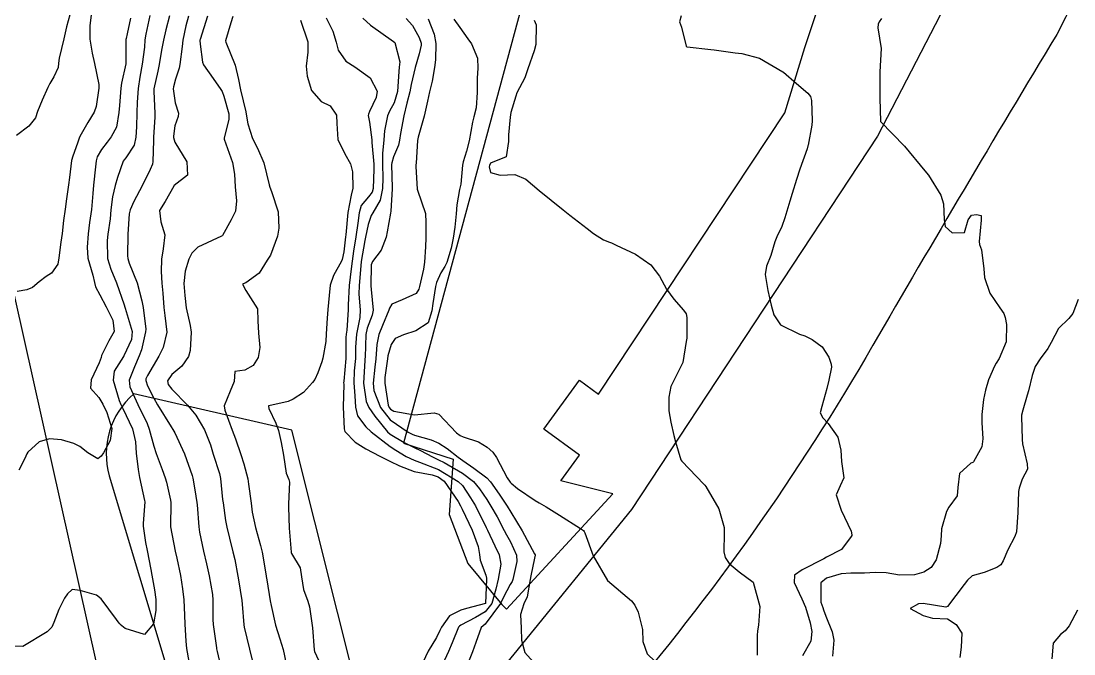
# Model space of a CAD drawing. Header units: metres. Extents: x 292545 to 299085, y 7450245 to 7463078.
# Drawn here: x 296307 to 296393.6, y 7459623.5 to 7459675.6 of the extents above; entities that cross this region are included whole.
import ezdxf

# ---------------------------------------------------------------- set-up
doc = ezdxf.new("R2010")
doc.units = ezdxf.units.M
for name, color, linetype in [('Curvas de Nivel 1m', 11, 'Continuous'), ('Curvas de Nivel 5m', 15, 'Continuous'), ('Edificações', 30, 'Continuous'), ('Vias Primárias', 230, 'Continuous')]:
    doc.layers.add(name, color=color, linetype=linetype)

msp = doc.modelspace()

# ---------------------------------------------------------------- linework, layer by layer
at = {"layer": 'Curvas de Nivel 1m', "flags": 128}
for points, elevation in [([(296317.594, 7459676.012), (296317.249, 7459674.498), (296317.181, 7459674.018), (296317.13, 7459673.431), (296316.943, 7459672.021), (296316.754, 7459670.957), (296316.612, 7459670.026), (296316.529, 7459668.895), (296316.512, 7459668.027), (296316.475, 7459666.861), (296316.429, 7459666.028), (296316.282, 7459665.371), (296315.607, 7459664.321), (296315.479, 7459664.167), (296315.403, 7459664.042), (296314.924, 7459662.712), (296314.731, 7459662.049), (296314.514, 7459661.111), (296314.386, 7459660.052), (296314.31, 7459659.294), (296314.126, 7459658.054), (296314.069, 7459657.513), (296314.113, 7459656.054), (296314.374, 7459655.177), (296314.852, 7459654.046), (296315.465, 7459652.242), (296315.52, 7459652.039), (296315.545, 7459651.956), (296316.126, 7459650.033), (296316.077, 7459649.39), (296315.441, 7459648.04), (296315.431, 7459648.021), (296315.412, 7459647.991), (296314.661, 7459646.787), (296314.572, 7459646.048), (296315.048, 7459644.372), (296315.192, 7459644.042), (296315.368, 7459643.705), (296316.162, 7459642.032), (296316.391, 7459640.971), (296316.466, 7459640.029), (296316.628, 7459638.701), (296316.726, 7459638.026), (296317.15, 7459636.145), (296317.165, 7459636.021), (296317.039, 7459634.238), (296317.042, 7459634.022), (296317.233, 7459632.687), (296317.351, 7459632.018), (296317.666, 7459630.471), (296317.758, 7459630.012), (296317.968, 7459628.786), (296318.065, 7459628.007), (296318.086, 7459627.089), (296317.875, 7459626.009), (296317.144, 7459625.13), (296315.564, 7459625.62), (296315.152, 7459625.938), (296315.105, 7459625.993), (296315.071, 7459626.041), (296314.84, 7459626.361), (296313.594, 7459628.056), (296313.186, 7459628.365), (296311.859, 7459628.749), (296311.19, 7459628.816), (296310.805, 7459628.475), (296310.576, 7459628.096), (296310.099, 7459627.17), (296309.697, 7459626.105), (296309.52, 7459625.736), (296309.145, 7459625.341), (296307.133, 7459624.14), (296305.133, 7459624.16)], 673), ([(296311.01, 7459676.091), (296310.74, 7459675.093), (296310.501, 7459674.098), (296310.119, 7459672.516), (296310.081, 7459672.104), (296310.044, 7459671.758), (296309.686, 7459670.975), (296309.351, 7459670.44), (296309.192, 7459670.115), (296308.721, 7459669.06), (296308.343, 7459668.123), (296308.17, 7459667.602), (296307.641, 7459666.917), (296306.618, 7459666.145)], 676), ([(296315.981, 7459675.805), (296315.73, 7459674.526), (296315.627, 7459674.138), (296315.612, 7459674.041), (296315.617, 7459672.127), (296315.606, 7459672.041), (296315.259, 7459670.465), (296315.208, 7459670.045), (296315.093, 7459668.611), (296315.043, 7459668.046), (296314.837, 7459666.852), (296314.411, 7459666.052), (296314.064, 7459665.618), (296313.617, 7459664.998), (296313.263, 7459664.409), (296313.158, 7459664.067), (296313.102, 7459663.572), (296312.959, 7459662.069), (296312.907, 7459661.401), (296312.786, 7459660.072), (296312.625, 7459658.995), (296312.512, 7459658.075), (296312.419, 7459656.973), (296312.481, 7459656.075), (296312.884, 7459654.677), (296313.024, 7459654.067), (296313.115, 7459653.702), (296313.473, 7459653.048), (296313.992, 7459652.055), (296314.536, 7459650.965), (296314.638, 7459650.048), (296314.208, 7459649.275), (296313.62, 7459648.058), (296313.568, 7459647.902), (296313.407, 7459647.458), (296312.752, 7459646.07), (296312.697, 7459645.381), (296313.379, 7459644.619), (296313.718, 7459644.057), (296314.046, 7459643.37), (296314.445, 7459642.049), (296314.317, 7459641.066), (296313.759, 7459640.056), (296313.588, 7459639.788), (296313.315, 7459639.559), (296312.487, 7459640.073), (296311.827, 7459640.582), (296311.33, 7459640.839), (296310.314, 7459641.119), (296309.334, 7459641.21), (296308.496, 7459640.953), (296307.564, 7459640.128), (296307.472, 7459639.977), (296307.315, 7459639.591), (296306.8, 7459638.646)], 674), ([(296319.2, 7459675.996), (296318.892, 7459674.842), (296318.708, 7459674), (296318.545, 7459673.171), (296318.355, 7459672.003), (296318.246, 7459671.453), (296317.917, 7459670.008), (296317.903, 7459669.775), (296318.001, 7459668.007), (296317.993, 7459667.663), (296317.895, 7459666.007), (296317.889, 7459665.747), (296317.84, 7459664.008), (296317.797, 7459663.812), (296317.596, 7459663.348), (296316.957, 7459662.019), (296316.261, 7459660.721), (296315.962, 7459660.034), (296315.887, 7459659.706), (296315.769, 7459658.036), (296315.75, 7459656.272), (296315.766, 7459656.036), (296315.887, 7459655.656), (296316.532, 7459654.03), (296316.935, 7459652.558), (296317.024, 7459652.024), (296317.246, 7459650.221), (296317.239, 7459650.022), (296316.901, 7459648.545), (296316.716, 7459648.027), (296316.309, 7459647.126), (296315.887, 7459646.035), (296315.937, 7459645.485), (296316.593, 7459644.028), (296317.35, 7459642.482), (296317.54, 7459642.017), (296317.92, 7459640.602), (296318.114, 7459640.008), (296318.607, 7459638.697), (296318.852, 7459637.997), (296318.951, 7459637.656), (296319.275, 7459636.176), (296319.314, 7459635.99), (296319.315, 7459635.947), (296319.28, 7459633.99), (296319.28, 7459633.963), (296319.675, 7459631.985), (296319.806, 7459631.395), (296320.102, 7459629.981), (296320.281, 7459628.89), (296320.38, 7459627.978), (296320.443, 7459626.698), (296320.473, 7459625.977), (296320.541, 7459624.574), (296320.598, 7459623.975), (296320.932, 7459622.146)], 672), ([(296320.763, 7459675.98), (296320.537, 7459675.186), (296320.304, 7459673.984), (296320.228, 7459673.475), (296320.041, 7459671.987), (296320.003, 7459671.683), (296319.685, 7459670.792), (296319.518, 7459670.149), (296319.508, 7459669.992), (296319.662, 7459668.857), (296319.927, 7459667.987), (296319.916, 7459667.722), (296319.643, 7459666.958), (296319.524, 7459666.101), (296319.528, 7459665.991), (296319.627, 7459665.614), (296320.612, 7459663.98), (296320.687, 7459662.884), (296319.584, 7459662.059), (296319.562, 7459662.011), (296319.556, 7459661.99), (296318.839, 7459660.729), (296318.381, 7459660.002), (296318.499, 7459659.05), (296318.812, 7459657.997), (296318.671, 7459656.849), (296318.554, 7459656), (296318.518, 7459654.979), (296318.571, 7459654.004), (296318.655, 7459653.183), (296318.727, 7459652.001), (296318.812, 7459651.356), (296318.977, 7459649.997), (296318.689, 7459648.736), (296318.315, 7459648.006), (296317.397, 7459646.424), (296317.266, 7459646.15), (296317.248, 7459646.021), (296317.389, 7459645.583), (296317.91, 7459644.544), (296318.22, 7459644.007), (296319.346, 7459642.19), (296319.466, 7459641.989), (296319.624, 7459641.703), (296320.427, 7459639.979), (296321.062, 7459638.207), (296321.121, 7459637.972), (296321.283, 7459637.018), (296321.443, 7459635.968), (296321.463, 7459635.776), (296321.607, 7459633.966), (296321.669, 7459633.543), (296322.001, 7459631.962), (296322.246, 7459630.926), (296322.465, 7459629.957), (296322.73, 7459628.412), (296322.767, 7459627.954), (296322.762, 7459626.351), (296322.784, 7459625.954), (296323.051, 7459624.034), (296323.066, 7459623.951), (296323.13, 7459623.731), (296323.516, 7459621.944)], 671), ([(296324.408, 7459675.933), (296324.245, 7459675.428), (296323.798, 7459673.939), (296323.826, 7459673.835), (296324.597, 7459671.931), (296324.862, 7459670.752), (296325.043, 7459669.926), (296325.468, 7459668.109), (296325.501, 7459667.922), (296325.645, 7459667.124), (296326.024, 7459665.916), (296326.428, 7459665.105), (296326.954, 7459663.906), (296327.387, 7459662.1), (296327.437, 7459661.901), (296327.578, 7459661.562), (296328.136, 7459659.891), (296328.188, 7459658.538), (296328.087, 7459657.892), (296327.517, 7459656.308), (296327.35, 7459656.066), (296327.22, 7459655.903), (296326.567, 7459654.839), (296325.485, 7459654.048), (296325.39, 7459654.015), (296325.206, 7459653.923), (296325.478, 7459653.422), (296326.445, 7459651.91), (296326.453, 7459650.91), (296326.52, 7459649.909), (296326.622, 7459648.711), (296326.478, 7459647.909), (296326.067, 7459647.252), (296325.402, 7459646.866), (296324.583, 7459646.746), (296324.52, 7459645.929), (296324.183, 7459645.134), (296323.689, 7459643.937), (296323.738, 7459643.565), (296324.349, 7459641.935), (296324.615, 7459641.21), (296325.066, 7459639.924), (296325.311, 7459639.146), (296325.629, 7459637.917), (296325.706, 7459637.498), (296325.902, 7459635.914), (296326.006, 7459635.172), (296326.266, 7459633.91), (296326.687, 7459632.45), (296326.827, 7459631.904), (296327.145, 7459629.959), (296327.155, 7459629.9), (296327.199, 7459629.618), (296327.485, 7459627.897), (296327.555, 7459627.51), (296327.92, 7459625.892), (296328.272, 7459624.758), (296328.537, 7459623.886), (296328.935, 7459622.052)], 669), ([(296329.964, 7459675.644), (296330.577, 7459673.861), (296330.564, 7459673.011), (296330.432, 7459671.863), (296330.528, 7459671.024), (296330.879, 7459669.858), (296331.664, 7459668.944), (296332.419, 7459668.597), (296332.941, 7459667.831), (296332.964, 7459667.148), (296333.032, 7459665.829), (296333.615, 7459664.64), (296334.087, 7459663.815), (296334.247, 7459663.162), (296334.286, 7459661.813), (296334.15, 7459661.239), (296333.866, 7459659.817), (296333.696, 7459657.989), (296333.678, 7459657.828), (296333.521, 7459656.595), (296333.395, 7459655.95), (296333.336, 7459655.832), (296332.688, 7459654.645), (296332.419, 7459653.841), (296332.318, 7459652.998), (296332.227, 7459651.842), (296332.152, 7459651.147), (296332.08, 7459649.844), (296332.057, 7459649.221), (296331.816, 7459647.846), (296331.713, 7459647.544), (296331.401, 7459646.643), (296331.144, 7459646.104), (296330.966, 7459645.854), (296330.218, 7459645.024), (296329.372, 7459644.461), (296328.95, 7459644.295), (296327.363, 7459643.926), (296327.344, 7459643.919), (296327.334, 7459643.9), (296327.361, 7459643.716), (296327.951, 7459642.494), (296328.159, 7459641.888), (296328.372, 7459640.923), (296328.559, 7459639.881), (296328.798, 7459638.38), (296329.018, 7459637.874), (296329.061, 7459637.643), (296328.982, 7459635.874), (296328.979, 7459635.584), (296329.03, 7459633.873), (296329.194, 7459631.9), (296329.198, 7459631.87), (296329.204, 7459631.851), (296329.222, 7459631.772), (296329.944, 7459630.602), (296330.05, 7459629.867), (296330.22, 7459628.832), (296330.572, 7459627.859), (296330.701, 7459627.389), (296330.938, 7459625.853), (296330.957, 7459625.659), (296331.102, 7459623.85), (296331.131, 7459623.712), (296332.01, 7459621.841)], 668), ([(296332.091, 7459675.845), (296332.634, 7459674.739), (296332.912, 7459673.832), (296333.07, 7459673.183), (296333.707, 7459672.278), (296334.429, 7459671.813), (296335.689, 7459670.895), (296336.276, 7459669.794), (296336.19, 7459669.273), (296335.656, 7459668.127), (296335.553, 7459667.902), (296335.545, 7459667.801), (296335.647, 7459667.243), (296335.831, 7459665.798), (296335.847, 7459665.581), (296335.988, 7459663.796), (296335.999, 7459663.396), (296335.937, 7459661.796), (296335.869, 7459661.507), (296335.573, 7459661.117), (296334.969, 7459660.399), (296334.793, 7459659.808), (296334.69, 7459658.959), (296334.517, 7459657.815), (296334.335, 7459656.632), (296334.222, 7459655.819), (296334.136, 7459655.188), (296333.963, 7459653.823), (296333.887, 7459652.244), (296333.886, 7459651.824), (296333.769, 7459650.148), (296333.725, 7459649.826), (296333.709, 7459649.556), (296333.704, 7459647.826), (296333.522, 7459645.956), (296333.519, 7459645.828), (296333.521, 7459645.698), (296333.492, 7459643.828), (296333.548, 7459642.03), (296333.608, 7459641.826), (296334.467, 7459640.946), (296335.329, 7459640.396), (296336.482, 7459639.788), (296337.317, 7459639.365), (296338.101, 7459638.982), (296339.304, 7459638.519), (296340.797, 7459638.241), (296341.298, 7459638.079), (296341.773, 7459637.725), (296342.921, 7459636.069), (296343.124, 7459635.711), (296343.269, 7459635.434), (296344.09, 7459633.702), (296344.568, 7459632.358), (296344.682, 7459631.695), (296344.751, 7459631.227), (296345.206, 7459629.989), (296345.267, 7459629.752), (296345.261, 7459629.689), (296345.252, 7459629.639), (296345.194, 7459627.69), (296345.173, 7459627.659), (296343.627, 7459627.247), (296343.167, 7459627.117), (296342.214, 7459626.668), (296341.558, 7459625.726), (296341.437, 7459625.44), (296341.144, 7459624.871), (296340.479, 7459623.74), (296340.039, 7459622.826)], 667), ([(296335.1, 7459675.806), (296335.737, 7459675.233), (296337.605, 7459673.901), (296337.723, 7459673.807), (296338.136, 7459672.202), (296338.094, 7459671.774), (296338.052, 7459671.421), (296337.94, 7459669.776), (296337.663, 7459668.833), (296337.283, 7459668.158), (296337.118, 7459667.785), (296336.889, 7459666.539), (296336.821, 7459665.788), (296336.718, 7459664.687), (296336.712, 7459663.789), (296336.743, 7459662.637), (296336.724, 7459661.789), (296336.523, 7459660.836), (296335.906, 7459659.796), (296335.773, 7459659.576), (296335.543, 7459658.835), (296335.316, 7459657.803), (296335.26, 7459657.534), (296334.968, 7459655.808), (296334.84, 7459654.463), (296334.783, 7459653.811), (296334.775, 7459653.109), (296334.889, 7459651.809), (296334.84, 7459651.193), (296334.576, 7459649.813), (296334.501, 7459648.74), (296334.488, 7459647.814), (296334.391, 7459646.803), (296334.354, 7459645.816), (296334.449, 7459644.742), (296334.502, 7459643.813), (296334.647, 7459643.102), (296335.347, 7459642.19), (296335.781, 7459641.796), (296337.331, 7459640.583), (296337.822, 7459640.269), (296338.665, 7459639.767), (296339.318, 7459639.449), (296339.768, 7459639.302), (296341.308, 7459638.703), (296342.934, 7459637.714), (296343.289, 7459637.362), (296343.952, 7459636.373), (296344.356, 7459635.694), (296345.246, 7459633.923), (296345.352, 7459633.688), (296345.951, 7459632.4), (296346.302, 7459631.674), (296346.448, 7459630.905), (296346.229, 7459629.675), (296346.02, 7459628.848), (296345.69, 7459627.682), (296345.166, 7459626.975), (296344.351, 7459626.508), (296343.155, 7459625.895), (296343.046, 7459625.819), (296342.969, 7459625.712), (296342.434, 7459624.424), (296342.135, 7459623.72), (296341.821, 7459623.024)], 666), ([(296340.454, 7459675.743), (296340.97, 7459674.498), (296341.096, 7459673.736), (296341.06, 7459672.386), (296340.98, 7459671.737), (296340.791, 7459670.634), (296340.587, 7459669.741), (296340.422, 7459668.985), (296340.129, 7459667.745), (296340.022, 7459667.373), (296339.636, 7459666.018), (296339.599, 7459665.751), (296339.479, 7459663.878), (296339.463, 7459663.752), (296339.454, 7459663.605), (296339.568, 7459661.75), (296339.582, 7459661.668), (296340.253, 7459659.743), (296340.283, 7459659.005), (296340.288, 7459657.742), (296340.261, 7459657.007), (296340.174, 7459655.743), (296340.084, 7459655.164), (296339.758, 7459653.747), (296339.699, 7459653.53), (296339.477, 7459653.166), (296338.334, 7459652.63), (296337.468, 7459652.285), (296337.299, 7459651.948), (296337.241, 7459651.782), (296336.707, 7459650.531), (296336.414, 7459649.79), (296336.249, 7459648.974), (296336.159, 7459647.793), (296336.087, 7459647.112), (296335.936, 7459645.795), (296335.997, 7459645.181), (296336.541, 7459643.788), (296337.353, 7459642.784), (296338.832, 7459641.765), (296339.162, 7459641.583), (296339.34, 7459641.509), (296340.726, 7459641.129), (296341.334, 7459640.863), (296342.017, 7459640.411), (296342.931, 7459639.714), (296343.319, 7459639.425), (296344.217, 7459638.789), (296345.298, 7459637.992), (296345.592, 7459637.677), (296346.304, 7459636.649), (296346.963, 7459635.663), (296347.266, 7459635.192), (296348.184, 7459633.651), (296349.224, 7459631.743), (296349.267, 7459631.683), (296349.278, 7459631.639), (296349.221, 7459631.409), (296348.902, 7459629.947), (296348.866, 7459629.643), (296348.604, 7459628.224), (296348.326, 7459627.648), (296348.058, 7459626.757), (296348.103, 7459625.651), (296348.143, 7459624.65), (296348.42, 7459623.647), (296349.121, 7459622.84)], 664), ([(296342.569, 7459675.718), (296343.069, 7459675.043), (296343.727, 7459674.115), (296344.043, 7459673.697), (296344.528, 7459672.515), (296344.556, 7459671.697), (296344.506, 7459670.882), (296344.501, 7459669.698), (296344.407, 7459668.445), (296344.214, 7459667.702), (296344.102, 7459667.247), (296343.832, 7459665.707), (296343.614, 7459664.863), (296343.34, 7459663.98), (296343.298, 7459663.713), (296343.14, 7459662.162), (296343.057, 7459661.715), (296342.827, 7459660.455), (296342.765, 7459659.718), (296342.653, 7459658.608), (296342.522, 7459657.72), (296342.36, 7459656.886), (296341.997, 7459655.725), (296341.847, 7459655.387), (296341.5, 7459654.851), (296341.153, 7459654.068), (296341.081, 7459653.734), (296340.86, 7459652.345), (296340.77, 7459651.737), (296340.454, 7459650.739), (296339.446, 7459650.087), (296338.439, 7459649.765), (296337.762, 7459649.451), (296337.431, 7459648.974), (296337.164, 7459648.036), (296337.124, 7459647.783), (296336.915, 7459646.268), (296336.906, 7459645.785), (296337.179, 7459643.968), (296337.251, 7459643.781), (296337.362, 7459643.648), (296337.658, 7459643.479), (296339.357, 7459643.196), (296340.967, 7459643.344), (296341.358, 7459643.247), (296342.805, 7459641.715), (296343.11, 7459641.482), (296343.34, 7459641.375), (296344.606, 7459640.961), (296345.331, 7459640.517), (296345.773, 7459640.121), (296346.081, 7459639.672), (296346.96, 7459638.001), (296347.206, 7459637.661), (296347.292, 7459637.565), (296347.821, 7459637.121), (296349.278, 7459636.146), (296349.6, 7459635.959), (296350.164, 7459635.627), (296351.263, 7459634.944), (296353.005, 7459633.833), (296353.244, 7459633.682), (296353.306, 7459633.589), (296353.336, 7459633.495), (296354.028, 7459631.582), (296355.203, 7459629.57), (296357.178, 7459627.88), (296357.456, 7459627.537), (296357.747, 7459626.954), (296358.09, 7459625.531), (296358.125, 7459624.549), (296358.488, 7459623.526), (296359.124, 7459622.906)], 663), ([(296349.186, 7459675.638), (296349.351, 7459675.248), (296349.322, 7459673.636), (296349.194, 7459673.114), (296348.66, 7459671.646), (296348.427, 7459670.913), (296347.77, 7459669.659), (296347.67, 7459669.39), (296347.273, 7459668.047), (296347.204, 7459667.664), (296347.077, 7459666.22), (296347.064, 7459665.666), (296346.878, 7459664.399), (296345.605, 7459663.877), (296345.504, 7459663.681), (296345.492, 7459663.571), (296345.597, 7459663.121), (296346.38, 7459662.887), (296347.596, 7459662.956), (296348.499, 7459662.553), (296349.583, 7459661.64), (296351.56, 7459660.053), (296352.125, 7459659.604), (296353.542, 7459658.501), (296354.054, 7459658.099), (296354.881, 7459657.57), (296355.367, 7459657.398), (296355.531, 7459657.333), (296355.939, 7459657.145), (296357.522, 7459656.411), (296358.782, 7459655.527), (296359.499, 7459654.587), (296360.076, 7459653.511), (296360.664, 7459652.691), (296361.466, 7459651.807), (296361.673, 7459651.488), (296361.748, 7459651.198), (296361.724, 7459649.487), (296361.693, 7459649.225), (296361.413, 7459647.49), (296360.427, 7459645.504), (296360.248, 7459644.639), (296360.263, 7459643.506), (296360.42, 7459642.57), (296360.681, 7459641.5), (296360.813, 7459640.974), (296361.241, 7459639.491), (296361.321, 7459639.363), (296363.137, 7459637.472), (296363.214, 7459637.393), (296363.291, 7459637.298), (296364.362, 7459635.459), (296364.796, 7459633.908), (296364.809, 7459633.454), (296364.767, 7459631.915), (296364.888, 7459631.453), (296365.218, 7459630.963), (296366.051, 7459630.277), (296367.203, 7459629.42), (296367.73, 7459627.414), (296367.63, 7459625.895), (296367.54, 7459625.424), (296367.529, 7459625.043), (296367.518, 7459623.424)], 662), ([(296361.257, 7459675.99), (296361.137, 7459675.499), (296361.302, 7459675.06), (296361.682, 7459673.491), (296361.697, 7459673.465), (296361.723, 7459673.459), (296361.754, 7459673.458), (296363.719, 7459673.241), (296363.979, 7459673.206), (296365.716, 7459672.953), (296366.26, 7459672.889), (296367.709, 7459672.513), (296369.635, 7459671.401), (296369.692, 7459671.357), (296370.742, 7459670.442), (296371.676, 7459669.648), (296371.897, 7459669.368), (296371.997, 7459669.04), (296372.05, 7459667.366), (296372.011, 7459667.003), (296371.715, 7459665.369), (296371.697, 7459665.294), (296371.62, 7459665.059), (296371.025, 7459663.379), (296370.748, 7459662.537), (296370.401, 7459661.388), (296370.207, 7459660.757), (296369.803, 7459659.396), (296369.546, 7459658.663), (296369.13, 7459657.812), (296368.963, 7459657.406), (296368.637, 7459656.288), (296368.296, 7459655.412), (296368.185, 7459654.724), (296368.397, 7459653.411), (296368.673, 7459652.206), (296368.901, 7459651.406), (296369.451, 7459650.584), (296370.997, 7459649.827), (296371.437, 7459649.68), (296372.047, 7459649.371), (296372.854, 7459648.785), (296373.419, 7459647.931), (296373.604, 7459647.348), (296373.64, 7459647.118), (296373.4, 7459646.03), (296373.241, 7459645.352), (296372.847, 7459643.882), (296372.713, 7459643.36), (296372.931, 7459642.928), (296373.354, 7459642.485), (296374.158, 7459641.342), (296374.394, 7459640.272), (296374.46, 7459639.339), (296374.633, 7459638.003), (296374.336, 7459637.34), (296374.015, 7459636.614), (296374.429, 7459635.338), (296375.247, 7459633.622), (296375.309, 7459633.329), (296375.295, 7459633.276), (296375.241, 7459633.176), (296374.445, 7459632.124), (296373.224, 7459631.478), (296372.99, 7459631.353), (296371.213, 7459630.427), (296370.595, 7459630.001), (296370.55, 7459629.387), (296371.183, 7459628.042), (296371.486, 7459627.375), (296371.885, 7459626.094), (296372.021, 7459625.367), (296371.931, 7459624.578), (296371.246, 7459623.378)], 661), ([(296393.923, 7459652.661), (296393.467, 7459651.517), (296393.152, 7459651.115), (296392.306, 7459650.272), (296391.696, 7459649.136), (296391.428, 7459648.63), (296390.777, 7459647.789), (296390.365, 7459647.15), (296390.122, 7459646.433), (296389.826, 7459645.156), (296389.73, 7459644.806), (296389.367, 7459643.565), (296389.262, 7459643.162), (296389.252, 7459643.052), (296389.301, 7459641.161), (296389.338, 7459640.813), (296389.73, 7459639.156), (296389.736, 7459638.728), (296389.3, 7459637.888), (296389.049, 7459637.164), (296389.009, 7459636.883), (296388.948, 7459635.165), (296388.84, 7459633.576), (296388.714, 7459633.168), (296388.133, 7459632.078), (296387.744, 7459631.182), (296387.555, 7459630.848), (296387.214, 7459630.624), (296386.184, 7459630.225), (296385.204, 7459629.94), (296384.812, 7459629.603), (296384.552, 7459629.22), (296383.175, 7459627.435), (296383.033, 7459627.383), (296381.179, 7459627.662), (296380.792, 7459627.651), (296380.113, 7459627.271), (296381.167, 7459626.68), (296381.944, 7459626.473), (296383.165, 7459626.404), (296383.869, 7459625.938), (296384.338, 7459625.222), (296384.289, 7459624.069), (296384.179, 7459623.224)], 659), ([(296393.854, 7459627.11), (296393.16, 7459625.841), (296392.849, 7459625.43), (296392.473, 7459625.127), (296391.866, 7459624.409), (296391.741, 7459623.134)], 658)]:
    msp.add_lwpolyline(points, dxfattribs=dict(at, elevation=elevation))
at = {"layer": 'Curvas de Nivel 5m', "flags": 128}
for points, elevation in [([(296312.769, 7459676.07), (296312.638, 7459675.172), (296312.659, 7459674.071), (296312.854, 7459672.926), (296313.033, 7459672.067), (296313.382, 7459670.358), (296313.395, 7459670.063), (296313.179, 7459668.544), (296313.007, 7459668.066), (296312.492, 7459667.224), (296311.824, 7459666.078), (296311.766, 7459665.943), (296311.624, 7459665.521), (296311.243, 7459664.459), (296311.152, 7459664.095), (296310.988, 7459662.696), (296310.907, 7459662.097), (296310.725, 7459660.945), (296310.614, 7459660.099), (296310.492, 7459659.157), (296310.361, 7459658.102), (296310.253, 7459657.375), (296310.112, 7459656.104), (296310.029, 7459655.581), (296309.494, 7459654.838), (296309.05, 7459654.554), (296308.483, 7459654.12), (296307.934, 7459653.67), (296307.476, 7459653.456), (296306.663, 7459653.331)], 675), ([(296322.33, 7459675.961), (296321.724, 7459674.059), (296321.7, 7459673.994), (296321.699, 7459673.97), (296321.72, 7459673.678), (296321.917, 7459672.179), (296322, 7459671.966), (296322.802, 7459670.838), (296323.421, 7459669.944), (296323.516, 7459669.787), (296323.667, 7459669.397), (296324.065, 7459667.936), (296324.086, 7459667.499), (296323.705, 7459665.939), (296323.705, 7459665.866), (296324.383, 7459663.932), (296324.554, 7459662.969), (296324.593, 7459661.93), (296324.702, 7459660.792), (296324.622, 7459659.929), (296324.268, 7459659.217), (296323.569, 7459657.94), (296323.552, 7459657.92), (296323.533, 7459657.91), (296323.479, 7459657.887), (296321.523, 7459656.98), (296321.024, 7459656.469), (296320.788, 7459655.977), (296320.481, 7459654.997), (296320.385, 7459653.981), (296320.454, 7459652.999), (296320.582, 7459651.979), (296320.886, 7459650.538), (296320.974, 7459649.975), (296320.912, 7459648.483), (296320.774, 7459647.976), (296320.211, 7459647.176), (296319.398, 7459646.509), (296319.048, 7459645.995), (296319.086, 7459645.691), (296319.386, 7459645.293), (296320.681, 7459643.977), (296321.361, 7459643.172), (296322.078, 7459641.963), (296322.565, 7459640.723), (296322.801, 7459639.955), (296323.299, 7459638.358), (296323.39, 7459637.949), (296323.565, 7459636.235), (296323.599, 7459635.945), (296323.815, 7459634.498), (296323.923, 7459633.94), (296324.143, 7459633.032), (296324.413, 7459631.932), (296324.564, 7459631.277), (296324.827, 7459629.926), (296324.883, 7459629.608), (296325.146, 7459627.921), (296325.178, 7459627.62), (296325.304, 7459625.918), (296325.332, 7459625.737), (296325.769, 7459623.914), (296326.007, 7459623.023)], 670), ([(296338.654, 7459675.766), (296339.184, 7459675.205), (296339.728, 7459674.222), (296339.889, 7459673.748), (296339.889, 7459673.58), (296339.714, 7459672.885), (296339.405, 7459671.754), (296339.077, 7459670.364), (296338.954, 7459669.761), (296338.727, 7459668.828), (296338.474, 7459667.768), (296338.194, 7459666.327), (296338.116, 7459665.773), (296338.028, 7459665.373), (296337.612, 7459664.412), (296337.467, 7459663.919), (296337.456, 7459663.781), (296337.505, 7459661.86), (296337.507, 7459661.781), (296337.391, 7459659.946), (296337.375, 7459659.782), (296337.096, 7459658.225), (296337.002, 7459657.785), (296336.593, 7459656.719), (296335.893, 7459655.796), (296335.781, 7459655.525), (296335.765, 7459653.797), (296335.788, 7459653.489), (296335.947, 7459651.795), (296335.872, 7459651.383), (296335.448, 7459650.32), (296335.347, 7459649.801), (296335.277, 7459647.94), (296335.271, 7459647.802), (296335.26, 7459647.65), (296335.161, 7459645.803), (296335.37, 7459644.275), (296335.577, 7459643.798), (296336.082, 7459643.067), (296337.111, 7459641.782), (296337.341, 7459641.588), (296338.488, 7459640.922), (296339.33, 7459640.502), (296339.841, 7459640.265), (296340.829, 7459639.737), (296341.319, 7459639.485), (296341.783, 7459639.258), (296343.303, 7459638.4), (296344.199, 7459637.696), (296344.696, 7459637.098), (296345.278, 7459636.23), (296345.633, 7459635.676), (296346.135, 7459634.796), (296346.72, 7459633.668), (296346.9, 7459633.326), (296347.234, 7459632.751), (296347.73, 7459631.655), (296347.756, 7459631.116), (296347.441, 7459629.658), (296347.373, 7459629.486), (296347.197, 7459629.239), (296346.667, 7459628.181), (296346.41, 7459627.671), (296345.156, 7459625.978), (296344.999, 7459625.847), (296344.824, 7459625.693), (296344.387, 7459624.451), (296344.123, 7459623.7), (296343.827, 7459622.998)], 665), ([(296377.75, 7459675.773), (296377.539, 7459675.51), (296377.461, 7459675.304), (296377.449, 7459675.014), (296377.723, 7459673.3), (296377.597, 7459671.399), (296377.601, 7459671.301), (296377.604, 7459671.213), (296377.604, 7459669.301), (296377.604, 7459669.233), (296377.653, 7459667.3), (296379.623, 7459665.28), (296381.305, 7459663.263), (296381.598, 7459662.901), (296382.634, 7459661.244), (296382.853, 7459660.528), (296382.903, 7459659.24), (296382.971, 7459658.663), (296383.542, 7459658.164), (296384.578, 7459658.184), (296384.876, 7459659.217), (296385.154, 7459659.617), (296385.558, 7459659.674), (296385.943, 7459659.591), (296385.951, 7459659.204), (296385.761, 7459657.432), (296385.796, 7459657.207), (296385.971, 7459656.761), (296386.167, 7459655.203), (296386.207, 7459654.492), (296386.651, 7459653.198), (296387.471, 7459651.996), (296387.797, 7459651.516), (296387.915, 7459651.183), (296388.031, 7459650.604), (296388.003, 7459649.181), (296387.419, 7459647.816), (296387.174, 7459647.434), (296387.047, 7459647.194), (296386.537, 7459646.057), (296386.287, 7459645.201), (296386.133, 7459644.445), (296385.994, 7459643.204), (296385.997, 7459642.563), (296386.082, 7459641.203), (296385.994, 7459640.542), (296385.315, 7459639.329), (296385.248, 7459639.277), (296385.095, 7459639.212), (296384.168, 7459638.357), (296384.028, 7459637.223), (296383.973, 7459636.536), (296383.276, 7459635.587), (296383.079, 7459635.233), (296382.688, 7459633.802), (296382.652, 7459633.239), (296382.601, 7459632.604), (296382.239, 7459631.25), (296381.839, 7459630.628), (296381.213, 7459630.247), (296380.45, 7459630.028), (296379.21, 7459630.004), (296378.113, 7459630.197), (296377.212, 7459630.229), (296376.354, 7459630.176), (296375.211, 7459630.177), (296374.427, 7459630.122), (296373.207, 7459629.767), (296372.747, 7459629.357), (296372.744, 7459627.792), (296372.906, 7459627.354), (296372.976, 7459627.158), (296373.166, 7459626.621), (296373.692, 7459625.345), (296373.82, 7459624.666), (296373.711, 7459623.344)], 660)]:
    msp.add_lwpolyline(points, dxfattribs=dict(at, elevation=elevation))
at = {"layer": 'Edificações'}
msp.add_lwpolyline([(296348.096, 7459676.533), (296338.44, 7459640.868), (296342.531, 7459639.546), (296342.2, 7459635.003), (296343.719, 7459630.955), (296346.514, 7459627.596), (296346.9, 7459627.209), (296355.654, 7459636.699), (296351.372, 7459637.752), (296352.903, 7459639.863), (296349.967, 7459641.994), (296352.9, 7459646.036), (296354.481, 7459644.889), (296369.802, 7459668.032), (296371.445, 7459673.392), (296373.238, 7459678.875)], dxfattribs=at)
msp.add_lwpolyline([(296329.263, 7459641.927), (296316.262, 7459644.904, 0.294625), (296314.251, 7459638.17), (296321.646, 7459613.539, 0.908123), (296334.91, 7459619.427)], format="xyb", close=True, dxfattribs=at)
at = {"layer": 'Vias Primárias'}
for points, elevation in [([(296468.293, 7460078.311), (296461.323, 7459948.472), (296459.404, 7459915.273), (296447.457, 7459867.022), (296440.331, 7459838.498), (296425.874, 7459778.285), (296412.258, 7459722.582, -0.037405), (296392.158, 7459674.452, 0.005131), (296377.034, 7459648.904, -0.045955), (296355.858, 7459618.996, -0.007686), (296324.377, 7459583.341, -0.007423), (296297.333, 7459554.516, -0.022882), (296268.336, 7459530.761, -0.0442), (296224.922, 7459506.379, -0.015284), (296182.572, 7459490.885, 0.125896), (296161.396, 7459474.782, -0.088938), (296144.143, 7459454.144, -0.175731), (296083.2, 7459428.16, 0.005577), (296026.892, 7459424.602, -0.000699)], 684.803), ([(296423.258, 7459805.874), (296404.141, 7459726.474), (296394.062, 7459698.257), (296377.408, 7459666.111), (296357.196, 7459635.396), (296337.835, 7459611.602, -0.442638), (296320.404, 7459607.9, -0.148421), (296313.963, 7459619.364), (296304.252, 7459662.723, -0.125031)], 694.763)]:
    msp.add_lwpolyline(points, format="xyb", dxfattribs=dict(at, elevation=elevation))

doc.saveas('drawing.dxf')
